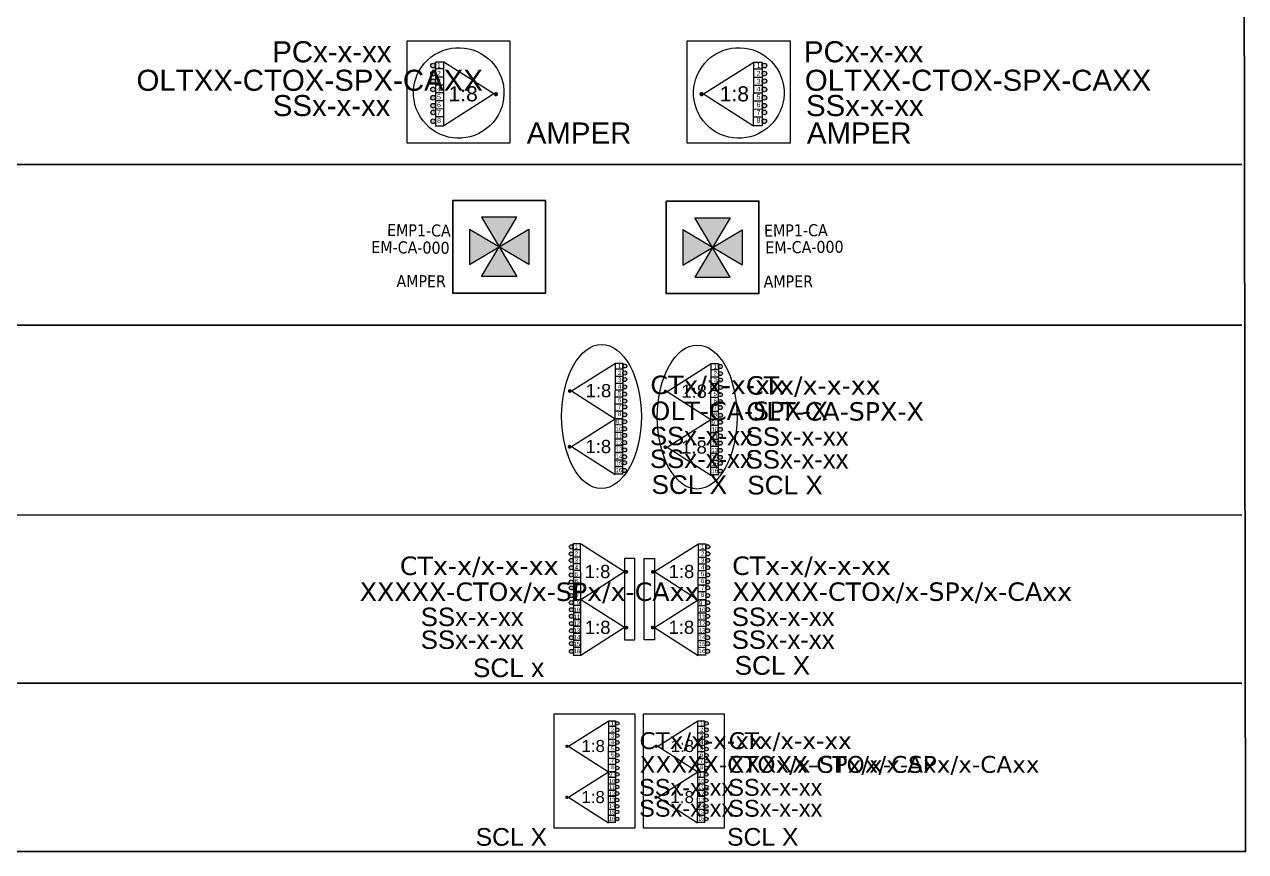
# Model space of a CAD drawing. Header units: inches. Extents: x -75.59 to -67.86, y 4.63 to 13.89.
# Drawn here: x -75.5868681 to -75.5866361, y 6.2714979 to 6.271655 of the extents above; entities that cross this region are included whole.
import ezdxf

# ---------------------------------------------------------------- set-up
doc = ezdxf.new("R2010")
doc.units = ezdxf.units.IN
doc.header["$MEASUREMENT"] = 0
for name, color, linetype, lineweight in [('CTO CAMARA', 10, 'Continuous', 0), ('CTO CAMARA 16 PUERTOS', 1, 'Continuous', 15), ('CTO INDOOR', 10, 'Continuous', 0), ('CTO MURAL 16 PUERTOS', 10, 'Continuous', 0)]:
    doc.layers.add(name, color=color, linetype=linetype, lineweight=lineweight)
for name, color, linetype in [('CTO POSTE 16 PUERTOS', 1, 'Continuous'), ('CTO TRANSICION', 1, 'Continuous'), ('CTO TRANSICION SIN SP', 1, 'Continuous')]:
    doc.layers.add(name, color=color, linetype=linetype)
doc.styles.get("Standard").update_dxf_attribs({"font": 'arial.ttf'})
doc.styles.add('style2', font='verdana.ttf', dxfattribs={"height": 0.1})
doc.styles.add('TEXT VARIOS', font='tahoma.ttf', dxfattribs={"height": 0.3})
doc.styles.add('TXT CTO Y SS', font='arial.ttf', dxfattribs={"height": 0.5})

# ---------------------------------------------------------------- blocks, each defined once
blk = doc.blocks.new('CTO TRANSICION SIN SP')
at = {"layer": 'CTO TRANSICION SIN SP', "lineweight": 0}
h = blk.add_hatch(color=3, dxfattribs=at)
h.dxf.hatch_style = 1
h.paths.add_polyline_path([(-0.437, -0.739), (0.44, -0.739), (0.002, -0.003)])
h.paths.add_polyline_path([(0.002, -0.003), (0.44, 0.734), (-0.437, 0.734)])
h = blk.add_hatch(color=3, dxfattribs=at)
h.dxf.hatch_style = 1
h.paths.add_polyline_path([(-0.735, 0.436), (-0.735, -0.441), (0.002, -0.003)])
h.paths.add_polyline_path([(0.002, -0.003), (0.738, -0.441), (0.738, 0.435)])
at = {"color": 2, "true_color": 0xf1eb1f}
blk.add_lwpolyline([(-1.155, 1.152), (1.155, 1.152), (1.155, -1.153), (-1.155, -1.153)], close=True, dxfattribs=at)
at = {"layer": 'CTO TRANSICION SIN SP', "color": 3, "lineweight": 0}
for points in [[(-0.437, -0.739), (0.44, -0.739), (-0.437, 0.734), (0.44, 0.734)], [(-0.735, 0.436), (-0.735, -0.441), (0.738, 0.435), (0.738, -0.441)]]:
    blk.add_lwpolyline(points, close=True, dxfattribs=at)
at = {"layer": 'CTO TRANSICION SIN SP', "color": 3, "lineweight": 0, "style": 'TEXT VARIOS'}
for tag, p, rotation in [('CONSECUTIVO', (1.286, 0.267), 0.468), ('EM-CA-000', (1.317, -0.154), 0.6094), ('FABRICANTE', (1.274, -1.002), 0.3072)]:
    blk.add_attdef(tag, p, '', height=0.3, rotation=rotation, dxfattribs=at)
blk = doc.blocks.new('*U477')
at = {"layer": 'CTO TRANSICION', "lineweight": 0}
h = blk.add_hatch(color=256, dxfattribs=at)
h.dxf.hatch_style = 1
edge = h.paths.add_edge_path()
edge.add_arc((0.202, 0.49), 0.0547, 180.1242, 540.1242, ccw=False)
edge = h.paths.add_edge_path()
edge.add_arc((0.203, 0.299), 0.0547, 180.1242, 540.1242, ccw=False)
edge = h.paths.add_edge_path()
edge.add_arc((0.203, 0.121), 0.0547, 180.1242, 540.1242, ccw=False)
edge = h.paths.add_edge_path()
edge.add_arc((0.203, -0.077), 0.0547, 180.1242, 540.1242, ccw=False)
edge = h.paths.add_edge_path()
edge.add_arc((0.204, -0.274), 0.0547, 180.1242, 540.1242, ccw=False)
edge = h.paths.add_edge_path()
edge.add_arc((0.204, -0.462), 0.0547, 180.1242, 540.1242, ccw=False)
edge = h.paths.add_edge_path()
edge.add_arc((0.205, -0.623), 0.0547, 180.1242, 540.1242, ccw=False)
edge = h.paths.add_edge_path()
edge.add_arc((0.205, -0.833), 0.0547, 180.1242, 540.1242, ccw=False)
h = blk.add_hatch(color=1, dxfattribs=at)
h.dxf.hatch_style = 1
edge = h.paths.add_edge_path()
edge.add_arc((1.696, -0.189), 0.0519, 180.1242, 540.1242, ccw=False)
at = {"layer": 'CTO TRANSICION', "color": 1, "lineweight": 0}
for p, q in [((0.457, 0.569), (0.257, 0.569)), ((0.257, 0.569), (0.26, -0.945)), ((0.257, 0.411), (0.257, 0.569)), ((0.457, 0.412), (0.257, 0.411)), ((1.647, -0.185), (0.457, 0.569)), ((0.46, -0.945), (0.457, 0.569)), ((0.458, 0.212), (0.258, 0.211)), ((0.458, 0.025), (0.258, 0.024)), ((0.459, -0.154), (0.258, -0.155)), ((1.647, -0.185), (0.46, -0.945)), ((0.459, -0.346), (0.259, -0.346)), ((0.459, -0.541), (0.259, -0.542)), ((0.46, -0.724), (0.26, -0.725)), ((0.26, -0.945), (0.46, -0.945))]:
    blk.add_line(p, q, dxfattribs=at)
at = {"layer": 'CTO TRANSICION', "color": 2, "lineweight": 0, "true_color": 0xf1eb1f}
blk.add_lwpolyline([(-0.413, 1.078), (2.029, 1.078), (2.029, -1.349), (-0.413, -1.349)], close=True, dxfattribs=at)
at = {"layer": 'CTO TRANSICION', "color": 1, "lineweight": 0}
for centre in [(0.202, 0.49), (0.203, 0.299), (0.203, 0.12), (0.203, -0.077), (0.204, -0.274), (0.204, -0.462), (0.205, -0.623), (0.205, -0.833)]:
    blk.add_circle(centre, 0.0547, dxfattribs=at)
at = {"layer": 'CTO TRANSICION', "color": 2, "lineweight": 0, "true_color": 0xf1eb1f}
blk.add_ellipse((0.812, -0.16), major_axis=(-0.572, 0.91), ratio=1, start_param=4.159629210123316, end_param=10.4428145173029, dxfattribs=at)
at = {"layer": 'CTO TRANSICION', "lineweight": 0, "attachment_point": 3, "rotation": 0.1242}
for s, width, heights, insert, char_height in [('\\pxsm0.95;1\\P2\\P3\\P4\\P5\\P6\\P7\\P8', 12.01396, [52.356], (0.387, 0.55), 0.11746), ('1:8', 8.215, [0], (1.265, -0.001), 0.3585)]:
    blk.add_mtext_dynamic_manual_height_columns(s, width=width, gutter_width=4.76, heights=heights, dxfattribs=dict(at, insert=insert, char_height=char_height))
at = {"layer": 'CTO TRANSICION', "lineweight": 0, "style": 'TXT CTO Y SS'}
for tag, p in [('CTONAME', (-3.616, 0.568)), ('OSPCTONAME', (-6.84, -0.109)), ('SSNAME', (-3.604, -0.71)), ('T', (2.428, -1.361))]:
    blk.add_attdef(tag, p, '', height=0.5, dxfattribs=at)
blk = doc.blocks.new('*U95')
at = {"layer": 'CTO TRANSICION', "lineweight": 0}
h = blk.add_hatch(color=256, dxfattribs=at)
h.dxf.hatch_style = 1
edge = h.paths.add_edge_path()
edge.add_arc((1.421, 0.49), 0.0547, -0.1242, 359.8758)
edge = h.paths.add_edge_path()
edge.add_arc((1.42, 0.299), 0.0547, -0.1242, 359.8758)
edge = h.paths.add_edge_path()
edge.add_arc((1.42, 0.121), 0.0547, -0.1242, 359.8758)
edge = h.paths.add_edge_path()
edge.add_arc((1.42, -0.077), 0.0547, -0.1242, 359.8758)
edge = h.paths.add_edge_path()
edge.add_arc((1.419, -0.274), 0.0547, -0.1242, 359.8758)
edge = h.paths.add_edge_path()
edge.add_arc((1.419, -0.462), 0.0547, -0.1242, 359.8758)
edge = h.paths.add_edge_path()
edge.add_arc((1.418, -0.623), 0.0547, -0.1242, 359.8758)
edge = h.paths.add_edge_path()
edge.add_arc((1.418, -0.833), 0.0547, -0.1242, 359.8758)
h = blk.add_hatch(color=1, dxfattribs=at)
h.dxf.hatch_style = 1
edge = h.paths.add_edge_path()
edge.add_arc((-0.073, -0.189), 0.0519, -0.1242, 359.8758)
at = {"layer": 'CTO TRANSICION', "color": 1, "lineweight": 0}
for p, q in [((-0.024, -0.185), (1.166, 0.569)), ((1.163, -0.945), (1.166, 0.569)), ((1.166, 0.569), (1.366, 0.569)), ((1.166, 0.412), (1.366, 0.411)), ((1.366, 0.569), (1.363, -0.945)), ((1.366, 0.411), (1.366, 0.569)), ((1.165, 0.212), (1.366, 0.211)), ((1.165, 0.025), (1.365, 0.024)), ((-0.024, -0.185), (1.163, -0.945)), ((1.165, -0.154), (1.365, -0.155)), ((1.164, -0.346), (1.364, -0.346)), ((1.164, -0.541), (1.364, -0.542)), ((1.163, -0.724), (1.364, -0.725)), ((1.363, -0.945), (1.163, -0.945))]:
    blk.add_line(p, q, dxfattribs=at)
at = {"layer": 'CTO TRANSICION', "color": 2, "lineweight": 0, "true_color": 0xf1eb1f}
blk.add_lwpolyline([(-0.413, 1.078), (2.029, 1.078), (2.029, -1.349), (-0.413, -1.349)], close=True, dxfattribs=at)
at = {"layer": 'CTO TRANSICION', "color": 1, "lineweight": 0}
for centre in [(1.421, 0.49), (1.42, 0.299), (1.42, 0.12), (1.419, -0.274), (1.42, -0.077), (1.419, -0.462), (1.418, -0.623), (1.418, -0.833)]:
    blk.add_circle(centre, 0.0547, dxfattribs=at)
at = {"layer": 'CTO TRANSICION', "color": 2, "lineweight": 0, "true_color": 0xf1eb1f}
blk.add_ellipse((0.812, -0.16), major_axis=(-0.572, 0.91), ratio=1, start_param=4.159629210123316, end_param=10.4428145173029, dxfattribs=at)
at = {"layer": 'CTO TRANSICION', "lineweight": 0, "attachment_point": 1, "rotation": 359.8758}
for s, width, heights, insert, char_height in [('\\pxsm0.95;1\\P2\\P3\\P4\\P5\\P6\\P7\\P8', 12.01396, [52.356], (1.236, 0.55), 0.11746), ('1:8', 8.215, [0], (0.358, -0.001), 0.3585)]:
    blk.add_mtext_dynamic_manual_height_columns(s, width=width, gutter_width=4.76, heights=heights, dxfattribs=dict(at, insert=insert, char_height=char_height))
at = {"layer": 'CTO TRANSICION', "lineweight": 0, "style": 'TXT CTO Y SS'}
for tag, p in [('CTONAME', (2.358, 0.568)), ('OSPCTONAME', (2.38, -0.109)), ('SSNAME', (2.407, -0.71)), ('T', (2.428, -1.361))]:
    blk.add_attdef(tag, p, '', height=0.5, dxfattribs=at)
blk = doc.blocks.new('CTO POSTE 16')
at = {"layer": 'CTO POSTE 16 PUERTOS', "lineweight": 0}
h = blk.add_hatch(color=256, dxfattribs=at)
h.dxf.hatch_style = 1
edge = h.paths.add_edge_path()
edge.add_arc((2.038, 0.296), 0.0547, -0.1242, 359.8758)
edge = h.paths.add_edge_path()
edge.add_arc((2.038, 0.104), 0.0547, -0.1242, 359.8758)
edge = h.paths.add_edge_path()
edge.add_arc((2.037, -0.074), 0.0547, -0.1242, 359.8758)
edge = h.paths.add_edge_path()
edge.add_arc((2.037, -0.272), 0.0547, -0.1242, 359.8758)
edge = h.paths.add_edge_path()
edge.add_arc((2.036, -0.468), 0.0547, -0.1242, 359.8758)
edge = h.paths.add_edge_path()
edge.add_arc((2.036, -0.656), 0.0547, -0.1242, 359.8758)
edge = h.paths.add_edge_path()
edge.add_arc((2.036, -0.818), 0.0547, -0.1242, 359.8758)
edge = h.paths.add_edge_path()
edge.add_arc((2.035, -1.028), 0.0547, -0.1242, 359.8758)
h = blk.add_hatch(color=1, dxfattribs=at)
h.dxf.hatch_style = 1
edge = h.paths.add_edge_path()
edge.add_arc((0.544, -0.384), 0.0519, -0.1242, 359.8758)
h = blk.add_hatch(color=256, dxfattribs=at)
h.dxf.hatch_style = 1
edge = h.paths.add_edge_path()
edge.add_arc((2.035, -1.219), 0.0547, -0.1242, 359.8758)
edge = h.paths.add_edge_path()
edge.add_arc((2.034, -1.41), 0.0547, -0.1242, 359.8758)
edge = h.paths.add_edge_path()
edge.add_arc((2.034, -1.589), 0.0547, -0.1242, 359.8758)
edge = h.paths.add_edge_path()
edge.add_arc((2.034, -1.786), 0.0547, -0.1242, 359.8758)
edge = h.paths.add_edge_path()
edge.add_arc((2.033, -1.983), 0.0547, -0.1242, 359.8758)
edge = h.paths.add_edge_path()
edge.add_arc((2.033, -2.171), 0.0547, -0.1242, 359.8758)
edge = h.paths.add_edge_path()
edge.add_arc((2.032, -2.332), 0.0547, -0.1242, 359.8758)
edge = h.paths.add_edge_path()
edge.add_arc((2.032, -2.542), 0.0547, -0.1242, 359.8758)
h = blk.add_hatch(color=1, dxfattribs=at)
h.dxf.hatch_style = 1
edge = h.paths.add_edge_path()
edge.add_arc((0.541, -1.898), 0.0519, -0.1242, 359.8758)
at = {"layer": 'CTO POSTE 16 PUERTOS', "color": 1, "lineweight": 0}
for p, q in [((0.593, -0.38), (1.783, 0.375)), ((1.78, -1.14), (1.783, 0.375)), ((1.783, 0.375), (1.983, 0.374)), ((1.983, 0.374), (1.98, -1.14)), ((1.983, 0.217), (1.983, 0.374)), ((1.783, 0.217), (1.983, 0.217)), ((1.783, 0.017), (1.983, 0.017)), ((1.782, -0.17), (1.982, -0.17)), ((0.593, -0.38), (1.78, -1.14)), ((1.781, -0.54), (1.982, -0.541)), ((1.782, -0.349), (1.982, -0.349)), ((1.78, -0.919), (1.981, -0.92)), ((1.781, -0.736), (1.981, -0.737)), ((0.59, -1.894), (1.78, -1.14)), ((1.777, -2.654), (1.78, -1.14)), ((1.98, -1.14), (1.78, -1.14)), ((1.78, -1.14), (1.98, -1.14)), ((1.78, -1.297), (1.98, -1.298)), ((1.98, -1.14), (1.977, -2.654)), ((1.98, -1.298), (1.98, -1.14)), ((1.779, -1.497), (1.979, -1.498)), ((0.59, -1.894), (1.777, -2.654)), ((1.778, -1.863), (1.979, -1.864)), ((1.779, -1.684), (1.979, -1.685)), ((1.778, -2.055), (1.978, -2.055)), ((1.778, -2.25), (1.978, -2.251)), ((1.777, -2.433), (1.977, -2.434)), ((1.98, -2.643), (1.78, -2.643))]:
    blk.add_line(p, q, dxfattribs=at)
for centre in [(2.038, 0.295), (2.038, 0.104), (2.037, -0.272), (2.037, -0.074), (2.036, -0.657), (2.036, -0.469), (2.035, -1.028), (2.036, -0.818), (2.035, -1.219), (2.034, -1.589), (2.034, -1.411), (2.033, -1.983), (2.034, -1.786), (2.033, -2.171), (2.032, -2.332), (2.032, -2.542)]:
    blk.add_circle(centre, 0.0547, dxfattribs=at)
at = {"layer": 'CTO POSTE 16 PUERTOS', "color": 2, "lineweight": 0, "true_color": 0xf1eb1f}
blk.add_ellipse((1.406, -1.076), major_axis=(0.005, 1.954), ratio=0.553658, start_param=4.159629210123316, end_param=10.4428145173029, dxfattribs=at)
at = {"layer": 'CTO INDOOR', "color": 5, "lineweight": 0, "style": 'TXT CTO Y SS'}
blk.add_attdef('SUBCLUSTER', (2.765, -3.178), '', height=0.508, dxfattribs=at)
at = {"layer": 'CTO INDOOR', "color": 5, "lineweight": 0, "style": 'TXT CTO Y SS', "flags": 1}
for tag, p in [('ATRIBUTO1', (2.854, -4.003)), ('ATRIBUTO2', (2.854, -4.696)), ('ATRIBUTO3', (2.854, -5.377))]:
    blk.add_attdef(tag, p, '', height=0.508, dxfattribs=at)
at = {"layer": 'CTO POSTE 16 PUERTOS', "lineweight": 0, "attachment_point": 1, "rotation": 359.8758}
for s, width, heights, insert, char_height in [('\\pxsm0.95;1\\P2\\P3\\P4\\P5\\P6\\P7\\P8', 12.01396, [52.356], (1.853, 0.356), 0.11746), ('1:8', 8.215, [0], (0.975, -0.195), 0.3585), ('\\pxsm0.95;9\\P10\\P11\\P12\\P13\\P14\\P15\\P16', 12.01396, [52.356], (1.794, -1.17), 0.11746), ('1:8', 8.215, [0], (0.972, -1.71), 0.3585)]:
    blk.add_mtext_dynamic_manual_height_columns(s, width=width, gutter_width=4.76, heights=heights, dxfattribs=dict(at, insert=insert, char_height=char_height))
at = {"layer": 'CTO POSTE 16 PUERTOS', "lineweight": 0}
for tag, p, style in [('OSPCTONAME', (2.732, -0.468), 'style2'), ('OLT-CA-SPX-X', (2.736, -1.172), 'style2'), ('OSPSSNAME1', (2.721, -1.855), 'TXT CTO Y SS'), ('OSPSSNAME2', (2.721, -2.475), 'TXT CTO Y SS')]:
    blk.add_attdef(tag, p, '', height=0.5, dxfattribs=dict(at, style=style))
blk = doc.blocks.new('*U469')
at = {"lineweight": 0}
h = blk.add_hatch(color=1, dxfattribs=at)
h.dxf.hatch_style = 1
edge = h.paths.add_edge_path()
edge.add_arc((2.038, 0.296), 0.0547, -0.1242, 359.8758)
edge = h.paths.add_edge_path()
edge.add_arc((2.038, 0.104), 0.0547, -0.1242, 359.8758)
edge = h.paths.add_edge_path()
edge.add_arc((2.037, -0.074), 0.0547, -0.1242, 359.8758)
edge = h.paths.add_edge_path()
edge.add_arc((2.037, -0.272), 0.0547, -0.1242, 359.8758)
edge = h.paths.add_edge_path()
edge.add_arc((2.036, -0.468), 0.0547, -0.1242, 359.8758)
edge = h.paths.add_edge_path()
edge.add_arc((2.036, -0.656), 0.0547, -0.1242, 359.8758)
edge = h.paths.add_edge_path()
edge.add_arc((2.036, -0.818), 0.0547, -0.1242, 359.8758)
edge = h.paths.add_edge_path()
edge.add_arc((2.035, -1.028), 0.0547, -0.1242, 359.8758)
h = blk.add_hatch(color=1, dxfattribs=at)
h.dxf.hatch_style = 1
edge = h.paths.add_edge_path()
edge.add_arc((0.544, -0.384), 0.0519, -0.1242, 359.8758)
h = blk.add_hatch(color=1, dxfattribs=at)
h.dxf.hatch_style = 1
edge = h.paths.add_edge_path()
edge.add_arc((2.035, -1.219), 0.0547, -0.1242, 359.8758)
edge = h.paths.add_edge_path()
edge.add_arc((2.034, -1.41), 0.0547, -0.1242, 359.8758)
edge = h.paths.add_edge_path()
edge.add_arc((2.034, -1.589), 0.0547, -0.1242, 359.8758)
edge = h.paths.add_edge_path()
edge.add_arc((2.034, -1.786), 0.0547, -0.1242, 359.8758)
edge = h.paths.add_edge_path()
edge.add_arc((2.033, -1.983), 0.0547, -0.1242, 359.8758)
edge = h.paths.add_edge_path()
edge.add_arc((2.033, -2.171), 0.0547, -0.1242, 359.8758)
edge = h.paths.add_edge_path()
edge.add_arc((2.032, -2.332), 0.0547, -0.1242, 359.8758)
edge = h.paths.add_edge_path()
edge.add_arc((2.032, -2.542), 0.0547, -0.1242, 359.8758)
h = blk.add_hatch(color=1, dxfattribs=at)
h.dxf.hatch_style = 1
edge = h.paths.add_edge_path()
edge.add_arc((0.541, -1.898), 0.0519, -0.1242, 359.8758)
at = {"color": 1, "lineweight": 0}
for p, q in [((0.593, -0.38), (1.783, 0.375)), ((1.78, -1.14), (1.783, 0.375)), ((1.783, 0.375), (1.983, 0.374)), ((1.983, 0.374), (1.98, -1.14)), ((1.983, 0.217), (1.983, 0.374)), ((1.783, 0.217), (1.983, 0.217)), ((1.783, 0.017), (1.983, 0.017)), ((1.782, -0.17), (1.982, -0.17)), ((0.593, -0.38), (1.78, -1.14)), ((1.781, -0.54), (1.982, -0.541)), ((1.782, -0.349), (1.982, -0.349)), ((1.78, -0.919), (1.981, -0.92)), ((1.781, -0.736), (1.981, -0.737)), ((0.59, -1.894), (1.78, -1.14)), ((1.777, -2.654), (1.78, -1.14)), ((1.98, -1.14), (1.78, -1.14)), ((1.78, -1.14), (1.98, -1.14)), ((1.78, -1.297), (1.98, -1.298)), ((1.98, -1.14), (1.977, -2.654)), ((1.98, -1.298), (1.98, -1.14)), ((1.779, -1.497), (1.979, -1.498)), ((0.59, -1.894), (1.777, -2.654)), ((1.778, -1.863), (1.979, -1.864)), ((1.779, -1.684), (1.979, -1.685)), ((1.778, -2.055), (1.978, -2.055)), ((1.778, -2.25), (1.978, -2.251)), ((1.777, -2.433), (1.977, -2.434)), ((1.98, -2.643), (1.78, -2.643))]:
    blk.add_line(p, q, dxfattribs=at)
at = {"color": 2, "lineweight": 0}
blk.add_lwpolyline([(0.309, -0.024), (0.59, -0.024), (0.59, -2.229), (0.309, -2.229)], close=True, dxfattribs=at)
at = {"color": 1, "lineweight": 0}
for centre in [(2.038, 0.295), (2.038, 0.104), (2.037, -0.272), (2.037, -0.074), (2.036, -0.657), (2.036, -0.469), (2.035, -1.028), (2.036, -0.818), (2.035, -1.219), (2.034, -1.589), (2.034, -1.411), (2.033, -1.983), (2.034, -1.786), (2.033, -2.171), (2.032, -2.332), (2.032, -2.542)]:
    blk.add_circle(centre, 0.0547, dxfattribs=at)
at = {"color": 1, "lineweight": 0, "attachment_point": 1, "rotation": 359.8758}
for s, width, heights, insert, char_height in [('\\pxsm0.95;1\\P2\\P3\\P4\\P5\\P6\\P7\\P8', 12.01396, [52.356], (1.853, 0.356), 0.11746), ('1:8', 8.215, [0], (0.975, -0.195), 0.3585), ('\\pxsm0.95;9\\P10\\P11\\P12\\P13\\P14\\P15\\P16', 12.01396, [52.356], (1.794, -1.17), 0.11746), ('1:8', 8.215, [0], (0.972, -1.71), 0.3585)]:
    blk.add_mtext_dynamic_manual_height_columns(s, width=width, gutter_width=4.76, heights=heights, dxfattribs=dict(at, insert=insert, char_height=char_height))
at = {"color": 1, "lineweight": 0}
for tag, p, style in [('OSPCTONAME', (2.697, -0.468), 'style2'), ('ATP', (2.701, -1.172), 'style2'), ('OSPSSNAME1', (2.686, -1.855), 'TXT CTO Y SS'), ('OSPSSNAME2', (2.686, -2.475), 'TXT CTO Y SS')]:
    blk.add_attdef(tag, p, '', height=0.5, dxfattribs=dict(at, style=style))
at = {"layer": 'CTO INDOOR', "color": 5, "lineweight": 0, "style": 'TXT CTO Y SS'}
blk.add_attdef('SUBCLUSTER', (2.765, -3.178), '', height=0.508, dxfattribs=at)
at = {"layer": 'CTO INDOOR', "color": 5, "lineweight": 0, "style": 'TXT CTO Y SS', "flags": 1}
for tag, p in [('ATRIBUTO1', (2.854, -4.003)), ('ATRIBUTO2', (2.854, -4.696)), ('ATRIBUTO3', (2.854, -5.377))]:
    blk.add_attdef(tag, p, '', height=0.508, dxfattribs=at)
blk = doc.blocks.new('*U470')
at = {"lineweight": 0}
h = blk.add_hatch(color=1, dxfattribs=at)
h.dxf.hatch_style = 1
edge = h.paths.add_edge_path()
edge.add_arc((0.813, 0.296), 0.0547, 180.1242, 540.1242, ccw=False)
edge = h.paths.add_edge_path()
edge.add_arc((0.813, 0.104), 0.0547, 180.1242, 540.1242, ccw=False)
edge = h.paths.add_edge_path()
edge.add_arc((0.814, -0.074), 0.0547, 180.1242, 540.1242, ccw=False)
edge = h.paths.add_edge_path()
edge.add_arc((0.814, -0.272), 0.0547, 180.1242, 540.1242, ccw=False)
edge = h.paths.add_edge_path()
edge.add_arc((0.815, -0.468), 0.0547, 180.1242, 540.1242, ccw=False)
edge = h.paths.add_edge_path()
edge.add_arc((0.815, -0.656), 0.0547, 180.1242, 540.1242, ccw=False)
edge = h.paths.add_edge_path()
edge.add_arc((0.815, -0.818), 0.0547, 180.1242, 540.1242, ccw=False)
edge = h.paths.add_edge_path()
edge.add_arc((0.816, -1.028), 0.0547, 180.1242, 540.1242, ccw=False)
h = blk.add_hatch(color=1, dxfattribs=at)
h.dxf.hatch_style = 1
edge = h.paths.add_edge_path()
edge.add_arc((2.307, -0.384), 0.0519, 180.1242, 540.1242, ccw=False)
h = blk.add_hatch(color=1, dxfattribs=at)
h.dxf.hatch_style = 1
edge = h.paths.add_edge_path()
edge.add_arc((0.816, -1.219), 0.0547, 180.1242, 540.1242, ccw=False)
edge = h.paths.add_edge_path()
edge.add_arc((0.817, -1.41), 0.0547, 180.1242, 540.1242, ccw=False)
edge = h.paths.add_edge_path()
edge.add_arc((0.817, -1.589), 0.0547, 180.1242, 540.1242, ccw=False)
edge = h.paths.add_edge_path()
edge.add_arc((0.817, -1.786), 0.0547, 180.1242, 540.1242, ccw=False)
edge = h.paths.add_edge_path()
edge.add_arc((0.818, -1.983), 0.0547, 180.1242, 540.1242, ccw=False)
edge = h.paths.add_edge_path()
edge.add_arc((0.818, -2.171), 0.0547, 180.1242, 540.1242, ccw=False)
edge = h.paths.add_edge_path()
edge.add_arc((0.819, -2.332), 0.0547, 180.1242, 540.1242, ccw=False)
edge = h.paths.add_edge_path()
edge.add_arc((0.819, -2.542), 0.0547, 180.1242, 540.1242, ccw=False)
h = blk.add_hatch(color=1, dxfattribs=at)
h.dxf.hatch_style = 1
edge = h.paths.add_edge_path()
edge.add_arc((2.31, -1.898), 0.0519, 180.1242, 540.1242, ccw=False)
at = {"color": 1, "lineweight": 0}
for p, q in [((1.068, 0.375), (0.867, 0.374)), ((0.867, 0.374), (0.871, -1.14)), ((0.868, 0.217), (0.867, 0.374)), ((2.258, -0.38), (1.068, 0.375)), ((1.071, -1.14), (1.068, 0.375)), ((1.068, 0.217), (0.868, 0.217)), ((1.068, 0.017), (0.868, 0.017)), ((1.069, -0.17), (0.869, -0.17)), ((1.069, -0.349), (0.869, -0.349)), ((1.07, -0.54), (0.869, -0.541)), ((2.258, -0.38), (1.071, -1.14)), ((1.07, -0.736), (0.87, -0.737)), ((1.07, -0.919), (0.87, -0.92)), ((0.871, -1.14), (1.071, -1.14)), ((1.071, -1.14), (0.871, -1.14)), ((0.871, -1.14), (0.874, -2.654)), ((0.871, -1.298), (0.871, -1.14)), ((1.071, -1.297), (0.871, -1.298)), ((2.261, -1.894), (1.071, -1.14)), ((1.074, -2.654), (1.071, -1.14)), ((1.072, -1.497), (0.871, -1.498)), ((1.072, -1.684), (0.872, -1.685)), ((1.072, -1.863), (0.872, -1.864)), ((2.261, -1.894), (1.074, -2.654)), ((1.073, -2.055), (0.873, -2.055)), ((1.073, -2.25), (0.873, -2.251)), ((0.871, -2.643), (1.071, -2.643)), ((1.074, -2.433), (0.874, -2.434))]:
    blk.add_line(p, q, dxfattribs=at)
at = {"color": 2, "lineweight": 0}
blk.add_lwpolyline([(2.542, -0.024), (2.261, -0.024), (2.261, -2.229), (2.542, -2.229)], close=True, dxfattribs=at)
at = {"color": 1, "lineweight": 0}
for centre in [(0.813, 0.295), (0.813, 0.104), (0.814, -0.074), (0.814, -0.272), (0.815, -0.469), (0.815, -0.657), (0.815, -0.818), (0.816, -1.028), (0.816, -1.219), (0.817, -1.411), (0.817, -1.589), (0.817, -1.786), (0.818, -1.983), (0.818, -2.171), (0.819, -2.332), (0.819, -2.542)]:
    blk.add_circle(centre, 0.0547, dxfattribs=at)
at = {"color": 1, "lineweight": 0, "attachment_point": 3, "rotation": 0.1242}
for s, width, heights, insert, char_height in [('\\pxsm0.95;1\\P2\\P3\\P4\\P5\\P6\\P7\\P8', 12.01396, [52.356], (0.998, 0.356), 0.11746), ('1:8', 8.215, [0], (1.875, -0.195), 0.3585), ('\\pxsm0.95;9\\P10\\P11\\P12\\P13\\P14\\P15\\P16', 12.01396, [52.356], (1.057, -1.17), 0.11746), ('1:8', 8.215, [0], (1.879, -1.71), 0.3585)]:
    blk.add_mtext_dynamic_manual_height_columns(s, width=width, gutter_width=4.76, heights=heights, dxfattribs=dict(at, insert=insert, char_height=char_height))
at = {"color": 1, "lineweight": 0}
for tag, p, style in [('OSPCTONAME', (-3.838, -0.468), 'style2'), ('ATP', (-4.928, -1.172), 'style2'), ('OSPSSNAME1', (-3.271, -1.855), 'TXT CTO Y SS'), ('OSPSSNAME2', (-3.271, -2.475), 'TXT CTO Y SS')]:
    blk.add_attdef(tag, p, '', height=0.5, dxfattribs=dict(at, style=style))
at = {"layer": 'CTO INDOOR', "color": 5, "lineweight": 0, "style": 'TXT CTO Y SS'}
blk.add_attdef('SUBCLUSTER', (-1.854, -3.241), '', height=0.508, dxfattribs=at)
at = {"layer": 'CTO INDOOR', "color": 5, "lineweight": 0, "style": 'TXT CTO Y SS', "flags": 1}
for tag, p in [('ATRIBUTO1', (2.854, -4.003)), ('ATRIBUTO2', (2.854, -4.696)), ('ATRIBUTO3', (2.854, -5.377))]:
    blk.add_attdef(tag, p, '', height=0.508, dxfattribs=at)
blk = doc.blocks.new('CTO CAMARA 16')
at = {"lineweight": 0}
h = blk.add_hatch(color=1, dxfattribs=at)
h.dxf.hatch_style = 1
edge = h.paths.add_edge_path()
edge.add_arc((2.038, 0.296), 0.0547, -0.1242, 359.8758)
edge = h.paths.add_edge_path()
edge.add_arc((2.038, 0.104), 0.0547, -0.1242, 359.8758)
edge = h.paths.add_edge_path()
edge.add_arc((2.037, -0.074), 0.0547, -0.1242, 359.8758)
edge = h.paths.add_edge_path()
edge.add_arc((2.037, -0.272), 0.0547, -0.1242, 359.8758)
edge = h.paths.add_edge_path()
edge.add_arc((2.036, -0.468), 0.0547, -0.1242, 359.8758)
edge = h.paths.add_edge_path()
edge.add_arc((2.036, -0.656), 0.0547, -0.1242, 359.8758)
edge = h.paths.add_edge_path()
edge.add_arc((2.036, -0.818), 0.0547, -0.1242, 359.8758)
edge = h.paths.add_edge_path()
edge.add_arc((2.035, -1.028), 0.0547, -0.1242, 359.8758)
h = blk.add_hatch(color=1, dxfattribs=at)
h.dxf.hatch_style = 1
edge = h.paths.add_edge_path()
edge.add_arc((0.544, -0.384), 0.0519, -0.1242, 359.8758)
h = blk.add_hatch(color=1, dxfattribs=at)
h.dxf.hatch_style = 1
edge = h.paths.add_edge_path()
edge.add_arc((2.035, -1.219), 0.0547, -0.1242, 359.8758)
edge = h.paths.add_edge_path()
edge.add_arc((2.034, -1.41), 0.0547, -0.1242, 359.8758)
edge = h.paths.add_edge_path()
edge.add_arc((2.034, -1.589), 0.0547, -0.1242, 359.8758)
edge = h.paths.add_edge_path()
edge.add_arc((2.034, -1.786), 0.0547, -0.1242, 359.8758)
edge = h.paths.add_edge_path()
edge.add_arc((2.033, -1.983), 0.0547, -0.1242, 359.8758)
edge = h.paths.add_edge_path()
edge.add_arc((2.033, -2.171), 0.0547, -0.1242, 359.8758)
edge = h.paths.add_edge_path()
edge.add_arc((2.032, -2.332), 0.0547, -0.1242, 359.8758)
edge = h.paths.add_edge_path()
edge.add_arc((2.032, -2.542), 0.0547, -0.1242, 359.8758)
h = blk.add_hatch(color=1, dxfattribs=at)
h.dxf.hatch_style = 1
edge = h.paths.add_edge_path()
edge.add_arc((0.541, -1.898), 0.0519, -0.1242, 359.8758)
at = {"color": 1, "lineweight": 0}
for p, q in [((0.593, -0.38), (1.783, 0.375)), ((1.78, -1.14), (1.783, 0.375)), ((1.783, 0.375), (1.983, 0.374)), ((1.983, 0.374), (1.98, -1.14)), ((1.983, 0.217), (1.983, 0.374)), ((1.783, 0.217), (1.983, 0.217)), ((1.783, 0.017), (1.983, 0.017)), ((1.782, -0.17), (1.982, -0.17)), ((1.782, -0.349), (1.982, -0.349)), ((0.593, -0.38), (1.78, -1.14)), ((1.781, -0.54), (1.982, -0.541)), ((1.78, -0.919), (1.981, -0.92)), ((1.781, -0.736), (1.981, -0.737)), ((0.59, -1.894), (1.78, -1.14)), ((1.777, -2.654), (1.78, -1.14)), ((1.98, -1.14), (1.78, -1.14)), ((1.78, -1.14), (1.98, -1.14)), ((1.78, -1.297), (1.98, -1.298)), ((1.98, -1.14), (1.977, -2.654)), ((1.98, -1.298), (1.98, -1.14)), ((1.779, -1.497), (1.979, -1.498)), ((1.779, -1.684), (1.979, -1.685)), ((0.59, -1.894), (1.777, -2.654)), ((1.778, -1.863), (1.979, -1.864)), ((1.778, -2.055), (1.978, -2.055)), ((1.777, -2.433), (1.977, -2.434)), ((1.778, -2.25), (1.978, -2.251)), ((1.98, -2.643), (1.78, -2.643))]:
    blk.add_line(p, q, dxfattribs=at)
for centre in [(2.038, 0.295), (2.038, 0.104), (2.037, -0.272), (2.037, -0.074), (2.036, -0.657), (2.036, -0.469), (2.035, -1.028), (2.036, -0.818), (2.035, -1.219), (2.034, -1.411), (2.034, -1.589), (2.034, -1.786), (2.033, -1.983), (2.033, -2.171), (2.032, -2.542), (2.032, -2.332)]:
    blk.add_circle(centre, 0.0547, dxfattribs=at)
at = {"layer": 'CTO CAMARA 16 PUERTOS', "color": 2, "lineweight": 0, "true_color": 0xf1eb1f}
blk.add_lwpolyline([(2.561, 0.577), (2.561, -2.813), (0.168, -2.813), (0.168, 0.577)], close=True, dxfattribs=at)
at = {"color": 1, "lineweight": 0, "attachment_point": 1, "rotation": 359.8758}
for s, width, heights, insert, char_height in [('\\pxsm0.95;1\\P2\\P3\\P4\\P5\\P6\\P7\\P8', 12.01396, [52.356], (1.853, 0.356), 0.11746), ('1:8', 8.215, [0], (0.975, -0.195), 0.3585), ('\\pxsm0.95;9\\P10\\P11\\P12\\P13\\P14\\P15\\P16', 12.01396, [52.356], (1.794, -1.17), 0.11746), ('1:8', 8.215, [0], (0.972, -1.71), 0.3585)]:
    blk.add_mtext_dynamic_manual_height_columns(s, width=width, gutter_width=4.76, heights=heights, dxfattribs=dict(at, insert=insert, char_height=char_height))
at = {"color": 1, "lineweight": 0}
for tag, p, style in [('OSPCTONAME', (2.697, -0.468), 'style2'), ('ATP', (2.701, -1.172), 'style2'), ('OSPSSNAME1', (2.686, -1.855), 'TXT CTO Y SS'), ('OSPSSNAME2', (2.686, -2.475), 'TXT CTO Y SS')]:
    blk.add_attdef(tag, p, '', height=0.5, dxfattribs=dict(at, style=style))

msp = doc.modelspace()

# ---------------------------------------------------------------- linework, layer by layer
msp.add_lwpolyline([(-75.58705187, 6.27197311), (-75.58705138, 6.27149789), (-75.58663613, 6.27149789), (-75.58663687, 6.27197311)], close=True)
for points in [[(-75.58705212, 6.27162841), (-75.58663687, 6.27162841)], [(-75.58705212, 6.27159789), (-75.58663687, 6.27159789)]]:
    msp.add_lwpolyline(points)
at = {"color": 0}
for points in [[(-75.5870521, 6.27156184), (-75.58663687, 6.27156182)], [(-75.5870521, 6.27152986), (-75.58663687, 6.27152985)]]:
    msp.add_lwpolyline(points, dxfattribs=at)

# ---------------------------------------------------------------- block references
at = {"layer": 'CTO CAMARA 16 PUERTOS'}
ref = msp.add_blockref('CTO CAMARA 16', (-75.58676854, 6.27152035), dxfattribs=dict(at, xscale=6.400000000000001e-06, yscale=6.400000000000001e-06, zscale=6.400000000000001e-06))
ref.add_attrib('OSPCTONAME', 'CTx/x-x-xx', (-75.58675128, 6.27151736), dxfattribs={"layer": '0', "color": 1, "lineweight": 0, "height": 0.0000032, "style": 'style2'})
ref.add_attrib('ATP', 'XXXXX-CTOx/x-SPx/x-CAxx', (-75.58675125, 6.27151285), dxfattribs={"layer": '0', "color": 1, "lineweight": 0, "height": 0.0000032, "style": 'style2'})
ref.add_attrib('OSPSSNAME1', 'SSx-x-xx', (-75.58675135, 6.27150848), dxfattribs={"layer": '0', "color": 1, "lineweight": 0, "height": 0.0000032, "style": 'TXT CTO Y SS'})
ref.add_attrib('OSPSSNAME2', 'SSx-x-xx', (-75.58675135, 6.27150451), dxfattribs={"layer": '0', "color": 1, "lineweight": 0, "height": 0.0000032, "style": 'TXT CTO Y SS'})
ref.add_attrib('SUBCLUSTER', 'SCL X', (-75.58678241, 6.27149899), dxfattribs={"layer": 'CTO CAMARA', "color": 5, "lineweight": 0, "height": 0.00000336, "style": 'TXT CTO Y SS'})
ref = msp.add_blockref('CTO CAMARA 16', (-75.5867516, 6.27152035), dxfattribs=dict(at, xscale=6.400000000000001e-06, yscale=6.400000000000001e-06, zscale=6.400000000000001e-06))
ref.add_attrib('OSPCTONAME', 'CTx/x-x-xx', (-75.58673434, 6.27151736), dxfattribs={"layer": '0', "color": 1, "lineweight": 0, "height": 0.0000032, "style": 'style2'})
ref.add_attrib('ATP', 'XXXXX-CTOx/x-SPx/x-CAxx', (-75.58673431, 6.27151285), dxfattribs={"layer": '0', "color": 1, "lineweight": 0, "height": 0.0000032, "style": 'style2'})
ref.add_attrib('OSPSSNAME1', 'SSx-x-xx', (-75.58673441, 6.27150848), dxfattribs={"layer": '0', "color": 1, "lineweight": 0, "height": 0.0000032, "style": 'TXT CTO Y SS'})
ref.add_attrib('OSPSSNAME2', 'SSx-x-xx', (-75.58673441, 6.27150451), dxfattribs={"layer": '0', "color": 1, "lineweight": 0, "height": 0.0000032, "style": 'TXT CTO Y SS'})
ref.add_attrib('SUBCLUSTER', 'SCL X', (-75.58673464, 6.271499), dxfattribs={"layer": 'CTO CAMARA', "color": 5, "lineweight": 0, "height": 0.00000336, "style": 'TXT CTO Y SS'})
at = {"layer": 'CTO MURAL 16 PUERTOS', "xscale": 7e-06, "yscale": 7e-06, "zscale": 7e-06}
for name, p, values in [('*U470', (-75.58676994, 6.27155371), {'OSPCTONAME': 'CTx-x/x-x-xx', 'ATP': 'XXXXX-CTOx/x-SPx/x-CAxx', 'OSPSSNAME1': 'SSx-x-xx', 'OSPSSNAME2': 'SSx-x-xx', 'SUBCLUSTER': 'SCL x'}), ('*U469', (-75.58675256, 6.27155372), {'OSPCTONAME': 'CTx-x/x-x-xx', 'ATP': 'XXXXX-CTOx/x-SPx/x-CAxx', 'OSPSSNAME1': 'SSx-x-xx', 'OSPSSNAME2': 'SSx-x-xx', 'SUBCLUSTER': 'SCL X'})]:
    msp.add_blockref(name, p, dxfattribs=at).add_auto_attribs(values)
at = {"layer": 'CTO POSTE 16 PUERTOS', "xscale": 7e-06, "yscale": 7e-06, "zscale": 7e-06}
for p in [(-75.58676834, 6.27158807), (-75.58675016, 6.27158797)]:
    msp.add_blockref('CTO POSTE 16', p, dxfattribs=at).add_auto_attribs({'OSPCTONAME': 'CTx/x-x-xx', 'OLT-CA-SPX-X': 'OLT-CA-SPX-X', 'OSPSSNAME1': 'SSx-x-xx', 'OSPSSNAME2': 'SSx-x-xx', 'SUBCLUSTER': 'SCL X'})
at = {"layer": 'CTO TRANSICION', "xscale": 7.999999940721176e-06, "yscale": 7.999999940721176e-06, "zscale": 7.999999940721176e-06}
for name, p in [('*U477', (-75.58679212, 6.27164328)), ('*U95', (-75.5867389, 6.27164328))]:
    msp.add_blockref(name, p, dxfattribs=at).add_auto_attribs({'CTONAME': 'PCx-x-xx', 'OSPCTONAME': 'OLTXX-CTOX-SPX-CAXX', 'SSNAME': 'SSx-x-xx', 'T': 'AMPER'})
at = {"layer": 'CTO TRANSICION SIN SP'}
ref = msp.add_blockref('CTO TRANSICION SIN SP', (-75.58677794, 6.27161277), dxfattribs=dict(at, xscale=-7.62939453125e-06, yscale=7.62939453125e-06, zscale=7.62939453125e-06))
ref.add_attrib('CONSECUTIVO', 'EMP1-CA', (-75.58679924, 6.27161481), dxfattribs={"color": 3, "lineweight": 0, "height": 0.000002289, "rotation": 359.532, "style": 'TEXT VARIOS'})
ref.add_attrib('EM-CA-000', 'EM-CA-000', (-75.58680224, 6.27161159), dxfattribs={"color": 3, "lineweight": 0, "height": 0.000002289, "rotation": 359.3906, "style": 'TEXT VARIOS'})
ref.add_attrib('FABRICANTE', 'AMPER', (-75.58679745, 6.27160513), dxfattribs={"color": 3, "lineweight": 0, "height": 0.000002289, "rotation": 359.6928, "style": 'TEXT VARIOS'})
at = {"layer": 'CTO TRANSICION SIN SP', "xscale": 7.62939453125e-06, "yscale": 7.62939453125e-06, "zscale": 7.62939453125e-06}
msp.add_blockref('CTO TRANSICION SIN SP', (-75.58673741, 6.27161267), dxfattribs=at).add_auto_attribs({'CONSECUTIVO': 'EMP1-CA', 'EM-CA-000': 'EM-CA-000', 'FABRICANTE': 'AMPER'})

doc.saveas('drawing.dxf')
